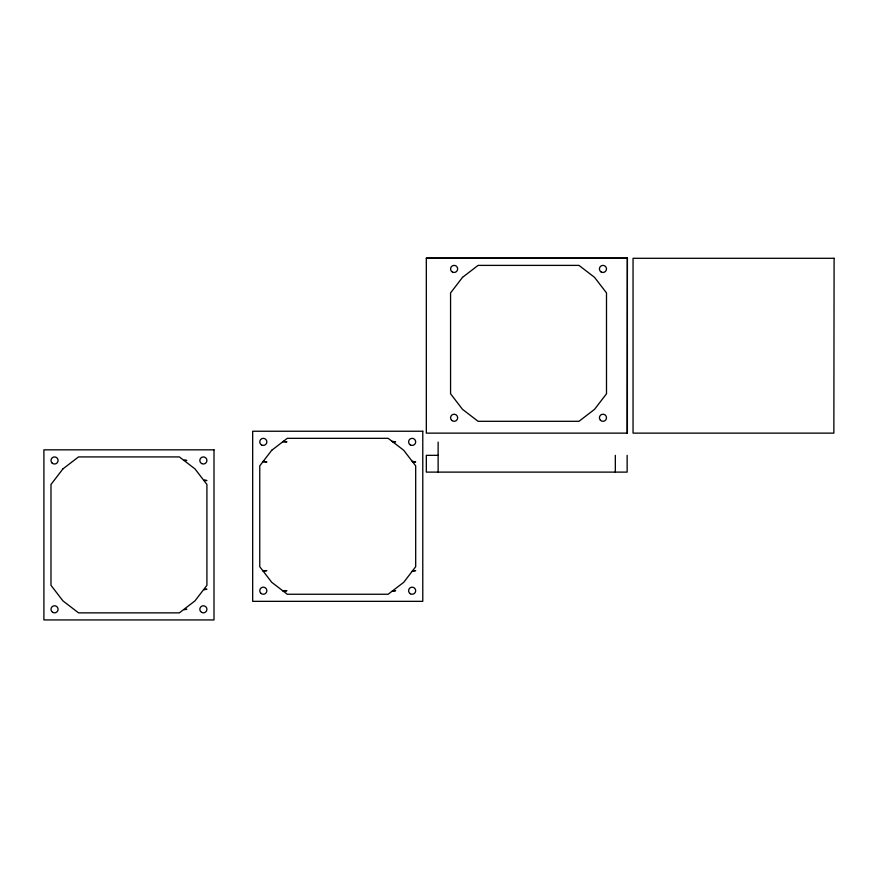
<?xml version="1.0" encoding="UTF-8"?>
<svg xmlns="http://www.w3.org/2000/svg" width="878" height="878" viewBox="0 0 878 878"><rect width="100%" height="100%" fill="white"/><g stroke="black" fill="none" stroke-linecap="round" stroke-linejoin="round"><path stroke-width="1.32" d="M627.144 433.128L627.375 258.297L426.324 258.297M263.301 571.337L266.846 570.623L262.763 570.623M412.144 571.337L415.689 570.623L412.693 570.623M283.385 591.256L286.93 590.707L282.683 590.707M392.06 591.256L395.605 590.707L392.773 590.707M282.683 441.864L286.93 441.864L283.385 441.327M392.773 441.864L395.605 441.864L392.06 441.327M438.133 455.331L426.324 455.331L426.324 472.112L627.144 472.112L627.144 455.331M262.763 461.949L266.846 461.949L263.301 461.246M412.693 461.949L415.689 461.949L412.144 461.246M615.324 455.331L615.324 472.112M438.133 442.106L438.133 472.112M834.1 258.297L833.859 433.128L633.049 433.128L633.049 258.297L834.1 258.297M62.942 468.874L50.99 484.458L50.99 585.319L62.942 600.892L78.526 612.855L179.375 612.855L183.293 609.848L186.838 609.31L183.996 609.31L194.96 600.892L203.378 589.928L206.912 589.226L203.916 589.226L206.912 585.319L206.912 484.458L203.916 480.551L206.912 480.551L203.378 479.838L194.96 468.874L183.996 460.467L186.838 460.467L183.293 459.929L179.375 456.922L78.526 456.922L62.942 468.874M271.719 450.282L259.756 465.867L259.756 566.716L271.719 582.301L287.304 594.252L388.153 594.252L403.737 582.301L415.689 566.716L415.689 465.867L403.737 450.282L388.153 438.32L287.304 438.32L271.719 450.282M462.519 277.338L450.568 292.923L450.568 393.772L462.519 409.357L478.104 421.308L578.964 421.308L594.538 409.357L606.5 393.772L606.5 292.923L594.538 277.338L578.964 265.386L478.104 265.386L462.519 277.338M627.375 258.066L426.324 258.066L426.324 433.128L627.375 433.128L627.375 258.066M422.779 431.241L252.677 431.241L252.677 601.342L422.779 601.342L422.779 431.241M214.002 449.832L43.9 449.832L43.9 619.934L214.002 619.934L214.002 449.832M410.377 593.78A3.545 3.545 0 0 0 415.689 590.707A3.545 3.545 0 0 0 410.377 587.645A3.545 3.545 0 0 0 410.377 593.78M410.377 444.937A3.545 3.545 0 0 0 415.689 441.864A3.545 3.545 0 0 0 410.377 438.802A3.545 3.545 0 0 0 410.377 444.937M261.534 444.937A3.545 3.545 0 0 0 266.846 441.864A3.545 3.545 0 0 0 261.534 438.802A3.545 3.545 0 0 0 261.534 444.937M260.799 593.221A3.545 3.545 0 0 0 266.725 591.629A3.545 3.545 0 0 0 262.39 587.283A3.545 3.545 0 0 0 260.799 593.221M452.335 271.993A3.545 3.545 0 0 0 457.657 268.931A3.545 3.545 0 0 0 452.335 265.858A3.545 3.545 0 0 0 452.335 271.993M601.178 271.993A3.545 3.545 0 0 0 606.5 268.931A3.545 3.545 0 0 0 601.178 265.858A3.545 3.545 0 0 0 601.178 271.993M600.442 420.277A3.545 3.545 0 0 0 606.38 418.685A3.545 3.545 0 0 0 602.034 414.35A3.545 3.545 0 0 0 600.442 420.277M451.61 420.277A3.545 3.545 0 0 0 457.537 418.685A3.545 3.545 0 0 0 453.191 414.35A3.545 3.545 0 0 0 451.61 420.277M52.021 462.969A3.545 3.545 0 0 0 57.959 461.389A3.545 3.545 0 0 0 53.613 457.043A3.545 3.545 0 0 0 52.021 462.969M201.6 463.54A3.545 3.545 0 0 0 206.912 460.467A3.545 3.545 0 0 0 201.6 457.394A3.545 3.545 0 0 0 201.6 463.54M201.6 612.372A3.545 3.545 0 0 0 206.912 609.31A3.545 3.545 0 0 0 201.6 606.237A3.545 3.545 0 0 0 201.6 612.372M52.757 612.372A3.545 3.545 0 0 0 58.08 609.31A3.545 3.545 0 0 0 52.757 606.237A3.545 3.545 0 0 0 52.757 612.372"/></g></svg>
